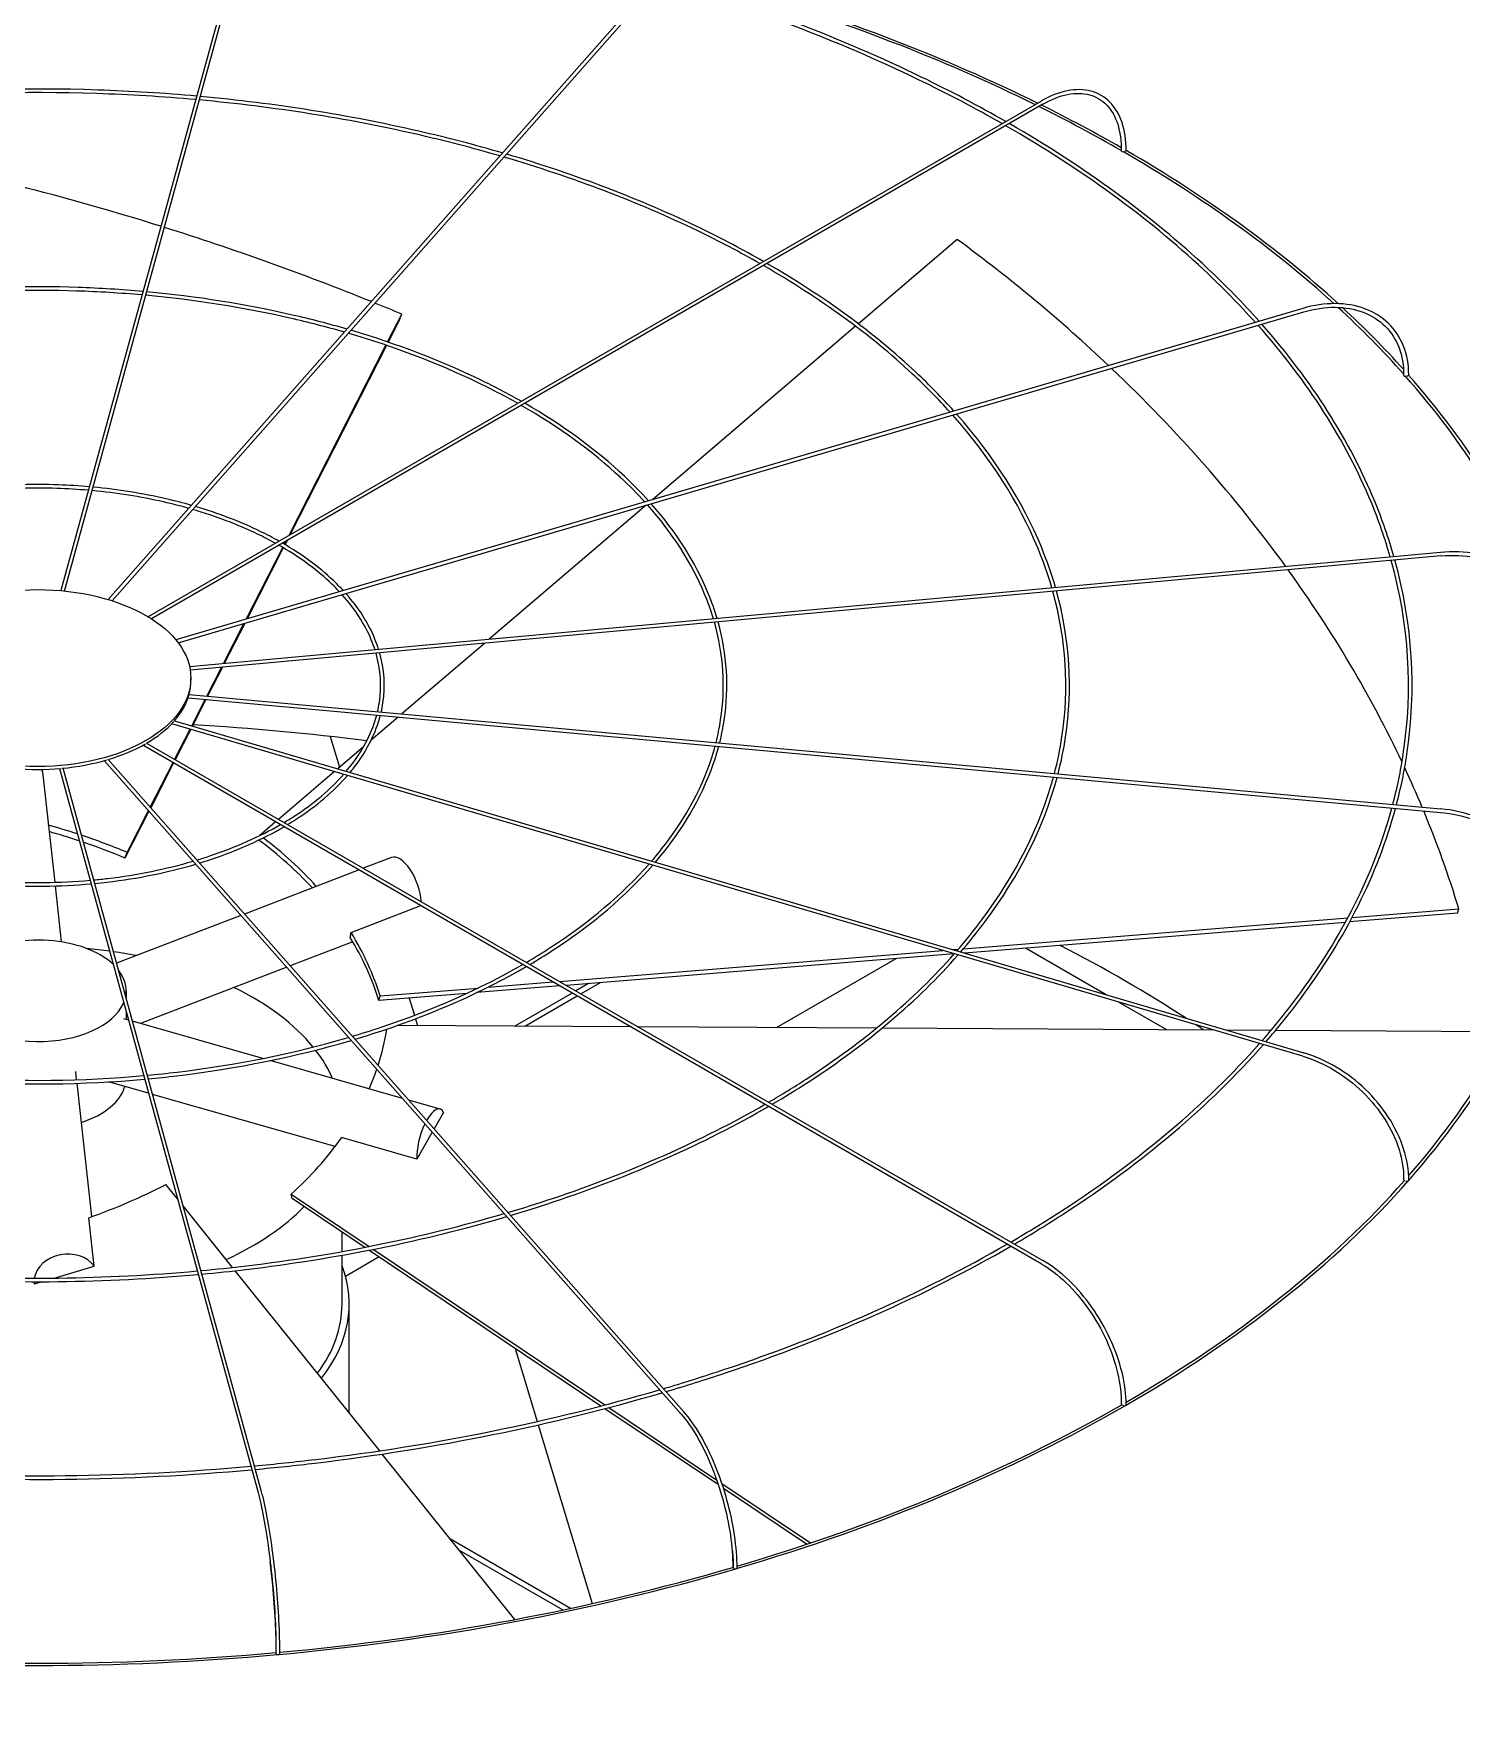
# Model space of a CAD drawing. Header units: millimetres. Extents: x -312439 to 477422, y -331570 to 212570.
# Drawn here: x 398133.3 to 398376.7, y 93598.6 to 93885.8 of the extents above; entities that cross this region are included whole.
import ezdxf

# ---------------------------------------------------------------- set-up
doc = ezdxf.new("R2010")
doc.units = ezdxf.units.MM

msp = doc.modelspace()

# ---------------------------------------------------------------- linework, layer by layer
at = {"color": 0, "linetype": 'Continuous', "lineweight": 0, "extrusion": (8.40036e-17, 0.816497, 0.57735)}
for p, q in [((398171.538, 93913.332), (398137.916, 93790.775)), ((398138.535, 93790.715), (398172.128, 93913.17)), ((398145.995, 93789.249), (398243.677, 93899.933)), ((398244.136, 93899.528), (398146.636, 93789.05)), ((398152.746, 93786.338), (398305.063, 93874.279)), ((398305.369, 93873.748), (398153.337, 93785.972)), ((398290.773, 93850.676), (398273.915, 93836.272)), ((398349.674, 93838.91), (398157.507, 93782.379)), ((398157.916, 93781.861), (398349.847, 93838.323)), ((398193.625, 93833.195), (398196.043, 93837.936)), ((398195.672, 93836.969), (398193.729, 93833.159)), ((398195.672, 93836.969), (398196.043, 93837.936)), ((398273.438, 93835.864), (398238.843, 93806.307)), ((398176.808, 93800.231), (398193.343, 93832.644)), ((398193.448, 93832.608), (398176.982, 93800.331)), ((398237.704, 93805.333), (398210.954, 93782.478)), ((398169.502, 93785.908), (398175.742, 93798.141)), ((398175.837, 93798.085), (398169.646, 93785.951)), ((398176.021, 93798.687), (398176.297, 93799.228)), ((398176.471, 93799.329), (398176.115, 93798.632)), ((398373.15, 93797.31), (398159.851, 93777.805)), ((398373.206, 93796.7), (398159.966, 93777.2)), ((398165.638, 93778.334), (398169.119, 93785.157)), ((398169.263, 93785.199), (398165.767, 93778.346)), ((398210.148, 93781.789), (398196.063, 93769.755)), ((398160.068, 93775.366), (398160.068, 93775.866)), ((398162.813, 93772.795), (398165.309, 93777.689)), ((398165.438, 93777.701), (398162.93, 93772.785)), ((398159.584, 93772.476), (398373.15, 93752.946)), ((398159.765, 93773.074), (398373.206, 93753.556)), ((398160.222, 93767.716), (398162.513, 93772.208)), ((398162.63, 93772.197), (398160.328, 93767.685)), ((398349.674, 93711.346), (398156.817, 93768.079)), ((398157.277, 93768.583), (398349.847, 93711.933)), ((398157.303, 93761.994), (398159.938, 93767.161)), ((398160.045, 93767.13), (398157.397, 93761.939)), ((398195.413, 93769.199), (398190.806, 93765.264)), ((398305.063, 93675.977), (398151.896, 93764.408)), ((398152.515, 93764.758), (398305.369, 93676.508)), ((398183.839, 93765.897), (398185.42, 93760.662)), ((398189.544, 93764.185), (398185.108, 93760.395)), ((398145.309, 93761.785), (398243.677, 93650.322)), ((398145.96, 93761.973), (398244.136, 93650.728)), ((398153.141, 93753.836), (398157.024, 93761.448)), ((398157.119, 93761.393), (398153.219, 93753.748)), ((398134.755, 93759.852), (398136.849, 93741.019)), ((398137.655, 93760.435), (398171.538, 93636.924)), ((398172.128, 93637.086), (398138.275, 93760.491)), ((398184.552, 93759.92), (398175.012, 93751.769)), ((398152.919, 93753.161), (398148.837, 93745.159)), ((398149.207, 93746.126), (398152.842, 93753.249)), ((398174.518, 93751.347), (398171.814, 93749.037)), ((398171.8, 93748.984), (398171.814, 93749.037)), ((398148.837, 93745.159), (398149.207, 93746.126)), ((398194.275, 93745.26), (398189.481, 93743.416)), ((398188.746, 93743.133), (398169.216, 93735.621)), ((398136.917, 93740.408), (398137.978, 93730.863)), ((398168.606, 93735.386), (398147.399, 93727.229)), ((398187.38, 93732.484), (398199.27, 93737.057)), ((398291.817, 93729.691), (398357.378, 93734.993)), ((398376.088, 93735.749), (398357.679, 93734.26)), ((398358.102, 93735.052), (398376.294, 93736.523)), ((398376.088, 93735.749), (398376.294, 93736.523)), ((398356.95, 93734.201), (398292.008, 93728.948)), ((398187.678, 93730.878), (398177.02, 93726.778)), ((398222.908, 93724.117), (398288.285, 93729.405)), ((398289.987, 93729.543), (398290.951, 93729.621)), ((398316.146, 93721.847), (398302.392, 93729.788)), ((398176.41, 93726.543), (398151.461, 93716.947)), ((398290.239, 93728.805), (398224.059, 93723.452)), ((398280.28, 93727.999), (398259.898, 93716.232)), ((398222.985, 93723.365), (398208.854, 93722.222)), ((398210.715, 93723.131), (398221.833, 93724.03)), ((398227.903, 93723.763), (398225.712, 93722.498)), ((398226.578, 93721.998), (398229.917, 93723.926)), ((398149.026, 93722.519), (398149.026, 93721.301)), ((398207.117, 93722.082), (398192.13, 93720.87)), ((398192.13, 93720.87), (398192.336, 93721.644)), ((398192.336, 93721.644), (398209.051, 93722.996)), ((398197.313, 93721.289), (398198.203, 93718.342)), ((398225.099, 93722.144), (398215.289, 93716.48)), ((398217.005, 93716.471), (398225.966, 93721.644)), ((398326.513, 93715.862), (398318.4, 93720.546)), ((398326.513, 93715.862), (398318.4, 93720.546)), ((398149.425, 93717.528), (398148.635, 93717.754)), ((398149.026, 93718.986), (398149.026, 93717.642)), ((398198.381, 93717.754), (398198.738, 93716.572)), ((398172.333, 93710.984), (398150.115, 93717.331)), ((398235.101, 93716.37), (398195.204, 93716.592)), ((398276.96, 93716.137), (398236.338, 93716.363)), ((398334.473, 93715.817), (398277.921, 93716.132)), ((398344.245, 93715.763), (398336.685, 93715.805)), ((398382.706, 93715.549), (398345.041, 93715.759)), ((398196.146, 93704.181), (398173.61, 93710.619)), ((398140.592, 93707.354), (398140.436, 93708.758)), ((398143.188, 93684.009), (398140.66, 93706.744)), ((398152.848, 93705.053), (398146.052, 93706.994)), ((398184.658, 93695.965), (398153.537, 93704.856)), ((398202.566, 93702.347), (398197.238, 93703.869)), ((398203.162, 93701.784), (398201.558, 93698.974)), ((398198.605, 93693.801), (398185.754, 93697.473)), ((398201.237, 93698.412), (398198.605, 93693.801)), ((398157.785, 93687.054), (398155.829, 93689.493)), ((398177.343, 93687.079), (398177.178, 93687.84)), ((398177.178, 93687.84), (398190.462, 93678.913)), ((398189.712, 93678.766), (398177.343, 93687.079)), ((398143.595, 93675.566), (398142.676, 93683.827)), ((398167.175, 93675.347), (398158.751, 93685.85)), ((398185.85, 93678.047), (398185.85, 93681.362)), ((398185.85, 93669.077), (398185.85, 93677.425)), ((398229.985, 93651.703), (398190.432, 93678.283)), ((398191.18, 93678.43), (398230.682, 93651.885)), ((398136.732, 93673.526), (398143.595, 93675.566)), ((398192.268, 93644.059), (398167.628, 93674.781)), ((398192.158, 93677.122), (398186.435, 93673.818)), ((398133.3, 93672.901), (398133.342, 93672.519)), ((398133.342, 93672.519), (398134.63, 93672.902)), ((398187.075, 93650.534), (398187.075, 93669.077)), ((398215.365, 93661.527), (398219.128, 93649.067)), ((398250.03, 93638.232), (398230.663, 93651.247)), ((398231.359, 93651.429), (398249.742, 93639.076)), ((398219.306, 93648.48), (398228.512, 93618.003)), ((398215.34, 93615.29), (398192.711, 93643.506)), ((398250.629, 93638.48), (398265.721, 93628.338)), ((398265.075, 93628.122), (398250.903, 93637.646)), ((398224.788, 93617.189), (398204.356, 93628.986)), ((398205.85, 93627.123), (398223.521, 93616.921))]:
    msp.add_line(p, q, dxfattribs=at)
at = {"color": 0, "linetype": 'Continuous', "lineweight": 0}
for centre, major_axis, ratio, start_param, end_param in [((398134.05, 93758.855), (-261.613, 0), 0.5773503, 4.0051997, 4.2408431), ((398134.05, 93758.855), (-262.225, 0), 0.5773503, 4.0050166, 4.2406095), ((398134.05, 93758.855), (-261.613, 0), 0.5773503, 3.9286416, 4.0018792), ((398134.05, 93758.855), (-262.225, 0), 0.5773503, 3.9309746, 4.001704), ((398134.42, 93717.139), (-236.033, 90.421), 0.5343599, 4.8289255, 5.0170065), ((398319.038, 93865.783), (0.306, -0.004), 0.5683066, 3.1415927, 3.9346429), ((398319.038, 93865.783), (0.306, -0.004), 0.5683066, 3.9346429, 5.5054392), ((398134.05, 93758.855), (-261.613, 0), 0.5773503, 3.7066773, 3.9265771), ((398319.255, 93865.908), (-0.306, 0), 0.5773503, 1.8326303, 3.1415927), ((398134.05, 93758.855), (-262.225, 0), 0.5773503, 3.705131, 3.9265633), ((398134.42, 93717.139), (-236.033, 90.421), 0.5343599, 4.6778989, 4.8264893), ((398134.256, 93716.947), (244.29, -64.884), 0.7560981, 0.9482496, 1.0897919), ((398134.42, 93717.139), (-236.033, 90.421), 0.5343599, 4.655659, 4.6753292), ((398134.05, 93758.855), (-261.613, 0), 0.5773503, 3.6151503, 3.7017035), ((398134.05, 93758.855), (-262.225, 0), 0.5773503, 3.6198551, 3.6998544), ((398134.256, 93716.947), (244.29, -64.884), 0.7560981, 0.7473423, 0.9452164), ((398367.177, 93827.53), (-0.306, 0.005), 0.5715189, 0, 0.4809344), ((398367.177, 93827.53), (-0.306, 0.005), 0.5715189, 0.4809344, 2.0517307), ((398134.05, 93758.855), (-261.613, 0), 0.5773503, 3.3623861, 3.6122993), ((398367.45, 93827.61), (-0.306, 0), 0.5773503, 1.5184711, 3.1415927), ((398134.05, 93758.855), (-262.225, 0), 0.5773503, 3.3525846, 3.6125039), ((398134.256, 93716.947), (244.29, -64.884), 0.7560981, 0.5676523, 0.7441319), ((398133.942, 93775.366), (-26.126, 0), 0.5773503, 2.9880814, 3.1415927), ((398133.942, 93775.366), (-26.126, 0), 0.5773503, 2.6739221, 2.9809447), ((398133.942, 93775.366), (-26.126, 0), 0.5773503, 2.3597628, 2.6667854), ((398134.05, 93617.615), (-261.613, 0), 0.5773503, 4.4965959, 4.611374), ((398133.942, 93775.366), (-26.126, 0), 0.5773503, 2.0456036, 2.3526262), ((398133.942, 93775.366), (-26.126, 0), 0.5773503, 1.7314443, 2.0384669), ((398133.942, 93775.366), (-26.126, 0), 0.5773503, 1.417285, 1.7243076), ((398129.261, 93759.241), (-5.494, -0.611), 0.8148193, 3.1415927, 3.239858), ((398134.256, 93716.947), (244.29, -64.884), 0.7560981, 0.5274276, 0.562586), ((398134.256, 93716.947), (244.29, -64.884), 0.7560981, 0.4379774, 0.5241031), ((398134.42, 93717.139), (56.639, -21.698), 0.5343599, 1.6636456, 1.7494756), ((398134.05, 93716.172), (-56.639, 21.698), 0.5343599, 4.7930664, 4.8825345), ((398134.42, 93717.139), (56.639, -21.698), 0.5343599, 1.5140664, 1.6514841), ((398134.05, 93716.172), (-56.639, 21.698), 0.5343599, 4.655659, 4.78086), ((398134.05, 93716.172), (58.621, -15.57), 0.7560981, 0.8715668, 1.0888975), ((398134.256, 93716.947), (58.621, -15.57), 0.7560981, 1.0889957, 1.0897919), ((398134.256, 93716.947), (58.621, -15.57), 0.7560981, 0.8588781, 1.0770864), ((398196.259, 93740.101), (-1.984, 5.159), 0.4527097, 4.0715694, 6.2831853), ((398134.05, 93758.855), (-261.613, 0), 0.5773503, 2.6753447, 2.9836943), ((398134.05, 93758.855), (-262.225, 0), 0.5773503, 2.6707914, 2.9843582), ((398134.256, 93716.947), (58.621, -15.57), 0.7560981, 0.4379774, 0.6748983), ((398134.05, 93722.519), (-14.976, 0), 0.5773503, 3.6916997, 5.4977871), ((398134.05, 93700.207), (-51.8, 0), 0.5773503, 4.4755897, 4.5522282), ((398134.05, 93700.207), (-51.8, 0), 0.5773503, 4.3841689, 4.46244), ((398134.05, 93716.172), (58.621, -15.57), 0.7560981, 0.4379774, 0.6726233), ((398134.05, 93617.615), (-261.613, 0), 0.5773503, 3.867145, 3.9833748), ((398134.05, 93722.519), (-14.976, 0), 0.5773503, 3.0357663, 3.5615783), ((398134.05, 93722.519), (-14.976, 0), 0.5773503, 0.1968015, 2.9056449), ((398134.05, 93700.207), (-51.8, 0), 0.5773503, 3.5810046, 4.0125195), ((398133.885, 93716.933), (59.282, 12.821), 0.7719474, 5.8595474, 5.99043), ((398134.05, 93617.615), (-261.613, 0), 0.5773503, 3.8494737, 3.8569689), ((398134.05, 93700.207), (-51.8, 0), 0.5773503, 3.3906549, 3.5616615), ((398133.885, 93716.933), (59.282, 12.821), 0.7719474, 5.7736505, 5.8452628), ((398134.05, 93707.612), (-14.976, 0), 0.5773503, 2.0838772, 2.9778132), ((398201.048, 93697.032), (1.518, 5.315), 0.3621096, 5.9116388, 7.2697762), ((398133.885, 93716.933), (59.282, 12.821), 0.7719474, 5.3512156, 5.5881365), ((398201.048, 93697.032), (1.518, 5.315), 0.3621096, 1.1204156, 2.3231422), ((398133.68, 93717.111), (-56.425, -22.248), 0.5660586, 1.5074553, 1.7443762), ((398134.05, 93758.855), (-262.225, 0), 0.5773503, 2.0421116, 2.6702774), ((398134.05, 93758.855), (-261.613, 0), 0.5773503, 2.358999, 2.669365), ((398367.177, 93690.306), (-0.306, 0.005), 0.5830421, 0, 1.1094484), ((398367.45, 93690.226), (-0.306, 0), 0.5773503, 0.5759933, 3.1415927), ((398134.05, 93700.207), (-51.8, 0), 0.5773503, 2.2375498, 2.6358707), ((398138.839, 93673.103), (5.494, 0.611), 0.8148193, 0.440938, 2.9148909), ((398134.05, 93669.077), (-53.025, 0), 0.5773503, 2.7158894, 3.3569527), ((398138.839, 93673.103), (5.494, 0.611), 0.8148193, 3.0505707, 3.1356266), ((398134.05, 93669.077), (51.8, 0), 0.5773503, 5.8780508, 6.2831853), ((398134.05, 93758.855), (-261.613, 0), 0.5773503, 2.0437737, 2.355024), ((398319.038, 93652.052), (-0.306, 0.004), 0.5862544, 0, 0.7932918), ((398319.255, 93651.927), (-0.306, 0), 0.5773503, 0.261834, 3.1415927), ((398134.05, 93758.855), (-262.225, 0), 0.5773503, 1.7280308, 2.0415976), ((398134.05, 93758.855), (-261.613, 0), 0.5773503, 1.7289191, 2.0406845), ((398252.781, 93624.259), (-0.306, 0.003), 0.5885883, 0, 0.4763277), ((398252.92, 93624.102), (-0.306, 0), 0.5773503, 0, 3.1415927), ((398134.05, 93618.115), (262.225, 0), 0.5773503, 3.1415927, 5.4977871), ((398134.05, 93618.115), (262.225, 0), 0.5773503, 5.4977871, 6.2831853), ((398134.05, 93758.855), (-262.225, 0), 0.5773503, 1.4139544, 1.727034), ((398134.05, 93758.855), (-261.613, 0), 0.5773503, 1.41439, 1.726367), ((398174.891, 93609.648), (-0.306, 0.001), 0.5898153, 0, 0.1588369), ((398174.939, 93609.473), (-0.306, 0), 0.5773503, 0, 3.1415927)]:
    msp.add_ellipse(centre, major_axis=major_axis, ratio=ratio, start_param=start_param, end_param=end_param, dxfattribs=at)
msp.add_ellipse((398133.942, 93775.866), major_axis=(26.126, 0), ratio=0.5773503, dxfattribs=at)
for points, knots in [([(398298.414, 93870.44), (398293.812, 93873.069), (398289.019, 93875.587), (398270.521, 93884.527), (398255.698, 93890.179), (398239.963, 93894.799)], [4.71777189, 4.71777189, 4.71777189, 4.71777189, 4.80086127, 4.80086127, 5.02732174, 5.02732174, 5.02732174, 5.02732174]), ([(398299.028, 93870.794), (398294.414, 93873.439), (398289.609, 93875.974), (398271.06, 93884.97), (398256.193, 93890.657), (398240.41, 93895.306)], [4.71590946, 4.71590946, 4.71590946, 4.71590946, 4.79913358, 4.79913358, 5.02600568, 5.02600568, 5.02600568, 5.02600568]), ([(398161.056, 93875.124), (398155.472, 93875.627), (398149.847, 93875.975), (398131.729, 93876.586), (398119.175, 93876.237), (398106.827, 93875.124)], [5.34296141, 5.34296141, 5.34296141, 5.34296141, 5.43938168, 5.43938168, 5.65261288, 5.65261288, 5.65261288, 5.65261288]), ([(398160.891, 93874.524), (398155.284, 93875.027), (398149.635, 93875.373), (398131.626, 93875.968), (398119.208, 93875.62), (398106.992, 93874.524)], [5.34359392, 5.34359392, 5.34359392, 5.34359392, 5.44060854, 5.44060854, 5.65198037, 5.65198037, 5.65198037, 5.65198037]), ([(398319.561, 93865.908), (398319.561, 93867.634), (398319.325, 93869.229), (398318.391, 93872.008), (398317.693, 93873.192), (398315.894, 93875.012), (398314.796, 93875.648), (398312.328, 93876.299), (398310.961, 93876.316), (398308.096, 93875.747), (398306.597, 93875.159), (398305.09, 93874.294), (398305.076, 93874.286), (398305.063, 93874.279)], [3.1415927, 3.1415927, 3.1415927, 3.1415927, 3.4557519, 3.4557519, 3.7699112, 3.7699112, 4.0826965, 4.0826965, 4.3954482, 4.3954482, 4.7096075, 4.7096075, 4.712389, 4.712389, 4.712389, 4.712389]), ([(398305.369, 93873.748), (398306.807, 93874.578), (398308.238, 93875.139), (398310.938, 93875.674), (398312.205, 93875.649), (398314.456, 93875.035), (398315.442, 93874.448), (398317.065, 93872.754), (398317.701, 93871.646), (398318.546, 93868.998), (398318.754, 93867.461), (398318.732, 93865.787)], [1.5707963, 1.5707963, 1.5707963, 1.5707963, 1.8880644, 1.8880644, 2.2053324, 2.2053324, 2.5226004, 2.5226004, 2.8398685, 2.8398685, 3.1571365, 3.1571365, 3.1571365, 3.1571365]), ([(398212.781, 93864.924), (398208.127, 93866.276), (398203.369, 93867.507), (398186.608, 93871.338), (398174.171, 93873.305), (398161.511, 93874.468)], [5.03177949, 5.03177949, 5.03177949, 5.03177949, 5.12085286, 5.12085286, 5.34001919, 5.34001919, 5.34001919, 5.34001919]), ([(398213.229, 93865.432), (398208.565, 93866.792), (398203.797, 93868.032), (398186.946, 93871.903), (398174.423, 93873.892), (398161.676, 93875.068)], [5.03001504, 5.03001504, 5.03001504, 5.03001504, 5.11913743, 5.11913743, 5.33939405, 5.33939405, 5.33939405, 5.33939405]), ([(398341.606, 93836.537), (398338.87, 93839.59), (398335.93, 93842.583), (398323.249, 93854.418), (398311.891, 93862.686), (398299.029, 93870.087)], [4.40451603, 4.40451603, 4.40451603, 4.40451603, 4.48100319, 4.48100319, 4.71406654, 4.71406654, 4.71406654, 4.71406654]), ([(398342.256, 93836.728), (398339.524, 93839.79), (398336.59, 93842.791), (398323.9, 93854.687), (398312.524, 93863.001), (398299.641, 93870.441)], [4.40270972, 4.40270972, 4.40270972, 4.40270972, 4.47899466, 4.47899466, 4.71221436, 4.71221436, 4.71221436, 4.71221436]), ([(398257.09, 93846.581), (398253.698, 93848.512), (398250.169, 93850.363), (398236.36, 93857.032), (398225.237, 93861.271), (398213.43, 93864.735)], [4.7196458, 4.7196458, 4.7196458, 4.7196458, 4.80114658, 4.80114658, 5.02763075, 5.02763075, 5.02763075, 5.02763075]), ([(398257.704, 93846.936), (398254.3, 93848.883), (398250.758, 93850.749), (398236.899, 93857.475), (398225.732, 93861.748), (398213.877, 93865.242)], [4.71715813, 4.71715813, 4.71715813, 4.71715813, 4.79884427, 4.79884427, 5.02587671, 5.02587671, 5.02587671, 5.02587671]), ([(398289.539, 93821.22), (398287.528, 93823.451), (398285.373, 93825.639), (398275.907, 93834.467), (398267.372, 93840.674), (398257.706, 93846.229)], [4.40671458, 4.40671458, 4.40671458, 4.40671458, 4.48133637, 4.48133637, 4.71470569, 4.71470569, 4.71470569, 4.71470569]), ([(398290.19, 93821.411), (398288.184, 93823.651), (398286.033, 93825.847), (398276.558, 93834.737), (398268.005, 93840.989), (398258.318, 93846.583)], [4.40429576, 4.40429576, 4.40429576, 4.40429576, 4.47865981, 4.47865981, 4.7122362, 4.7122362, 4.7122362, 4.7122362]), ([(398151.916, 93841.807), (398148.243, 93842.136), (398144.542, 93842.363), (398132.533, 93842.771), (398124.182, 93842.542), (398115.967, 93841.807)], [5.34408303, 5.34408303, 5.34408303, 5.34408303, 5.43906993, 5.43906993, 5.65149126, 5.65149126, 5.65149126, 5.65149126]), ([(398151.752, 93841.207), (398148.055, 93841.536), (398144.33, 93841.762), (398132.43, 93842.153), (398124.215, 93841.925), (398116.132, 93841.207)], [5.34503474, 5.34503474, 5.34503474, 5.34503474, 5.44090812, 5.44090812, 5.65053954, 5.65053954, 5.65053954, 5.65053954]), ([(398186.255, 93834.868), (398183.224, 93835.743), (398180.127, 93836.541), (398169.053, 93839.069), (398160.786, 93840.376), (398152.371, 93841.151)], [5.03439168, 5.03439168, 5.03439168, 5.03439168, 5.12127422, 5.12127422, 5.3396756, 5.3396756, 5.3396756, 5.3396756]), ([(398186.704, 93835.376), (398183.662, 93836.259), (398180.554, 93837.066), (398169.391, 93839.634), (398161.038, 93840.963), (398152.536, 93841.751)], [5.03173968, 5.03173968, 5.03173968, 5.03173968, 5.11870396, 5.11870396, 5.33874043, 5.33874043, 5.33874043, 5.33874043]), ([(398367.756, 93827.61), (398367.756, 93829.342), (398367.456, 93830.992), (398366.281, 93833.962), (398365.405, 93835.281), (398363.164, 93837.448), (398361.8, 93838.296), (398358.729, 93839.437), (398357.022, 93839.731), (398353.433, 93839.744), (398351.552, 93839.463), (398349.674, 93838.91)], [4.712389, 4.712389, 4.712389, 4.712389, 5.0265482, 5.0265482, 5.3407075, 5.3407075, 5.6548668, 5.6548668, 5.969026, 5.969026, 6.2831853, 6.2831853, 6.2831853, 6.2831853]), ([(398349.847, 93838.323), (398351.662, 93838.857), (398353.475, 93839.124), (398356.91, 93839.1), (398358.531, 93838.811), (398361.423, 93837.711), (398362.694, 93836.901), (398364.769, 93834.843), (398365.573, 93833.594), (398366.638, 93830.771), (398366.899, 93829.196), (398366.871, 93827.535)], [0, 0, 0, 0, 0.317268, 0.317268, 0.6345361, 0.6345361, 0.9518041, 0.9518041, 1.2690722, 1.2690722, 1.5863402, 1.5863402, 1.5863402, 1.5863402]), ([(398364.608, 93796.528), (398363.72, 93799.637), (398362.643, 93802.728), (398357.065, 93816.265), (398350.564, 93826.441), (398342.057, 93836.031)], [4.09036759, 4.09036759, 4.09036759, 4.09036759, 4.16055829, 4.16055829, 4.40029723, 4.40029723, 4.40029723, 4.40029723]), ([(398365.228, 93796.585), (398364.342, 93799.704), (398363.268, 93802.805), (398357.695, 93816.395), (398351.199, 93826.605), (398342.706, 93836.222)], [4.08953528, 4.08953528, 4.08953528, 4.08953528, 4.15944113, 4.15944113, 4.39851052, 4.39851052, 4.39851052, 4.39851052]), ([(398215.775, 93822.728), (398213.59, 93823.963), (398211.321, 93825.147), (398202.201, 93829.547), (398194.782, 93832.372), (398186.905, 93834.679)], [4.72327264, 4.72327264, 4.72327264, 4.72327264, 4.80171455, 4.80171455, 5.02817129, 5.02817129, 5.02817129, 5.02817129]), ([(398216.391, 93823.083), (398214.194, 93824.334), (398211.912, 93825.534), (398202.74, 93829.99), (398195.277, 93832.849), (398187.353, 93835.186)], [4.71952861, 4.71952861, 4.71952861, 4.71952861, 4.7982649, 4.7982649, 5.02554265, 5.02554265, 5.02554265, 5.02554265]), ([(398237.478, 93805.905), (398236.193, 93807.317), (398234.82, 93808.703), (398228.567, 93814.526), (398222.858, 93818.67), (398216.392, 93822.377)], [4.41096312, 4.41096312, 4.41096312, 4.41096312, 4.4820009, 4.4820009, 4.71586354, 4.71586354, 4.71586354, 4.71586354]), ([(398238.131, 93806.097), (398236.849, 93807.518), (398235.48, 93808.912), (398229.218, 93814.795), (398223.492, 93818.984), (398217.005, 93822.731)], [4.40730528, 4.40730528, 4.40730528, 4.40730528, 4.47799052, 4.47799052, 4.71216027, 4.71216027, 4.71216027, 4.71216027]), ([(398306.896, 93791.251), (398306.242, 93793.513), (398305.453, 93795.762), (398301.288, 93805.861), (398296.396, 93813.508), (398289.991, 93820.715)], [4.09258463, 4.09258463, 4.09258463, 4.09258463, 4.16074385, 4.16074385, 4.40108815, 4.40108815, 4.40108815, 4.40108815]), ([(398307.517, 93791.308), (398306.864, 93793.58), (398306.078, 93795.839), (398301.918, 93805.991), (398297.031, 93813.673), (398290.64, 93820.905)], [4.09145544, 4.09145544, 4.09145544, 4.09145544, 4.15925512, 4.15925512, 4.39870409, 4.39870409, 4.39870409, 4.39870409]), ([(398142.776, 93808.49), (398141.013, 93808.644), (398139.238, 93808.752), (398133.337, 93808.956), (398129.19, 93808.847), (398125.107, 93808.49)], [5.34742678, 5.34742678, 5.34742678, 5.34742678, 5.43812478, 5.43812478, 5.64814751, 5.64814751, 5.64814751, 5.64814751]), ([(398142.612, 93807.89), (398140.825, 93808.044), (398139.026, 93808.15), (398133.234, 93808.338), (398129.222, 93808.231), (398125.272, 93807.89)], [5.34934775, 5.34934775, 5.34934775, 5.34934775, 5.44178794, 5.44178794, 5.64622654, 5.64622654, 5.64622654, 5.64622654]), ([(398159.729, 93804.811), (398158.321, 93805.209), (398156.885, 93805.575), (398151.498, 93806.8), (398147.401, 93807.448), (398143.231, 93807.834)], [5.04221465, 5.04221465, 5.04221465, 5.04221465, 5.12251796, 5.12251796, 5.33864709, 5.33864709, 5.33864709, 5.33864709]), ([(398160.178, 93805.32), (398158.759, 93805.726), (398157.313, 93806.1), (398151.835, 93807.365), (398147.654, 93808.035), (398143.396, 93808.434)], [5.03687901, 5.03687901, 5.03687901, 5.03687901, 5.11739529, 5.11739529, 5.33679188, 5.33679188, 5.33679188, 5.33679188]), ([(398174.457, 93798.873), (398173.482, 93799.412), (398172.474, 93799.932), (398168.043, 93802.062), (398164.326, 93803.472), (398160.381, 93804.624)], [4.73414686, 4.73414686, 4.73414686, 4.73414686, 4.80339703, 4.80339703, 5.02979007, 5.02979007, 5.02979007, 5.02979007]), ([(398175.075, 93799.23), (398174.087, 93799.785), (398173.065, 93800.319), (398168.582, 93802.505), (398164.821, 93803.95), (398160.828, 93805.131)], [4.72658474, 4.72658474, 4.72658474, 4.72658474, 4.79652126, 4.79652126, 5.0245472, 5.0245472, 5.0245472, 5.0245472]), ([(398249.187, 93785.974), (398248.766, 93787.392), (398248.265, 93788.803), (398245.513, 93795.466), (398242.232, 93800.581), (398237.933, 93805.4)], [4.09685918, 4.09685918, 4.09685918, 4.09685918, 4.16111414, 4.16111414, 4.40251946, 4.40251946, 4.40251946, 4.40251946]), ([(398249.809, 93786.031), (398249.389, 93787.459), (398248.89, 93788.88), (398246.143, 93795.596), (398242.867, 93800.745), (398238.582, 93805.591)], [4.09510983, 4.09510983, 4.09510983, 4.09510983, 4.15888353, 4.15888353, 4.39893942, 4.39893942, 4.39893942, 4.39893942]), ([(398185.412, 93790.588), (398184.854, 93791.183), (398184.265, 93791.767), (398181.227, 93794.584), (398178.345, 93796.665), (398175.078, 93798.525)], [4.42373247, 4.42373247, 4.42373247, 4.42373247, 4.48397953, 4.48397953, 4.71933502, 4.71933502, 4.71933502, 4.71933502]), ([(398186.069, 93790.782), (398185.514, 93791.384), (398184.927, 93791.976), (398181.879, 93794.854), (398178.979, 93796.98), (398175.692, 93798.879)], [4.41624247, 4.41624247, 4.41624247, 4.41624247, 4.47598634, 4.47598634, 4.71193426, 4.71193426, 4.71193426, 4.71193426]), ([(398365.039, 93754.303), (398365.795, 93757.159), (398366.391, 93760.029), (398368.493, 93773.907), (398367.803, 93785.023), (398364.776, 93795.929)], [3.77541609, 3.77541609, 3.77541609, 3.77541609, 3.83978539, 3.83978539, 4.08585643, 4.08585643, 4.08585643, 4.08585643]), ([(398365.658, 93754.247), (398366.411, 93757.109), (398367.006, 93759.987), (398369.103, 93773.903), (398368.414, 93785.053), (398365.396, 93795.985)], [3.77616248, 3.77616248, 3.77616248, 3.77616248, 3.84020832, 3.84020832, 4.08505688, 4.08505688, 4.08505688, 4.08505688]), ([(398393.093, 93782.587), (398393.093, 93784.324), (398392.761, 93786.031), (398391.462, 93789.218), (398390.496, 93790.695), (398388.031, 93793.274), (398386.533, 93794.375), (398383.153, 93796.096), (398381.272, 93796.716), (398377.31, 93797.418), (398375.23, 93797.5), (398373.15, 93797.31)], [4.712389, 4.712389, 4.712389, 4.712389, 5.0265482, 5.0265482, 5.3407075, 5.3407075, 5.6548668, 5.6548668, 5.969026, 5.969026, 6.2831853, 6.2831853, 6.2831853, 6.2831853]), ([(398373.206, 93796.7), (398375.222, 93796.884), (398377.236, 93796.802), (398381.06, 93796.113), (398382.868, 93795.508), (398386.1, 93793.837), (398387.522, 93792.772), (398389.84, 93790.293), (398390.737, 93788.88), (398391.922, 93785.841), (398392.21, 93784.217), (398392.179, 93782.566)], [6.2831853, 6.2831853, 6.2831853, 6.2831853, 6.6004533, 6.6004533, 6.9177214, 6.9177214, 7.2349894, 7.2349894, 7.5522575, 7.5522575, 7.8695255, 7.8695255, 7.8695255, 7.8695255]), ([(398191.471, 93780.696), (398191.287, 93781.272), (398191.076, 93781.845), (398189.737, 93785.07), (398188.067, 93787.653), (398185.874, 93790.086)], [4.10975269, 4.10975269, 4.10975269, 4.10975269, 4.16221832, 4.16221832, 4.40682155, 4.40682155, 4.40682155, 4.40682155]), ([(398192.095, 93780.753), (398191.912, 93781.339), (398191.702, 93781.921), (398190.368, 93785.201), (398188.703, 93787.818), (398186.525, 93790.277)], [4.10592526, 4.10592526, 4.10592526, 4.10592526, 4.15777238, 4.15777238, 4.39963811, 4.39963811, 4.39963811, 4.39963811]), ([(398307.335, 93759.58), (398307.876, 93761.654), (398308.305, 93763.737), (398309.875, 93774.096), (398309.352, 93782.453), (398307.067, 93790.652)], [3.77736844, 3.77736844, 3.77736844, 3.77736844, 3.83971259, 3.83971259, 4.08656564, 4.08656564, 4.08656564, 4.08656564]), ([(398307.953, 93759.523), (398308.492, 93761.604), (398308.921, 93763.695), (398310.486, 93774.091), (398309.964, 93782.483), (398307.687, 93790.708)], [3.77834287, 3.77834287, 3.77834287, 3.77834287, 3.84027623, 3.84027623, 4.08549455, 4.08549455, 4.08549455, 4.08549455]), ([(398249.626, 93764.857), (398249.955, 93766.152), (398250.219, 93767.452), (398251.258, 93774.293), (398250.902, 93779.887), (398249.36, 93785.375)], [3.78111281, 3.78111281, 3.78111281, 3.78111281, 3.83956511, 3.83956511, 4.08781837, 4.08781837, 4.08781837, 4.08781837]), ([(398250.243, 93764.8), (398250.571, 93766.103), (398250.834, 93767.41), (398251.868, 93774.288), (398251.514, 93779.917), (398249.98, 93785.431)], [3.78251471, 3.78251471, 3.78251471, 3.78251471, 3.8404098, 3.8404098, 4.0861992, 4.0861992, 4.0861992, 4.0861992]), ([(398191.912, 93770.134), (398192.033, 93770.65), (398192.133, 93771.168), (398192.64, 93774.489), (398192.452, 93777.32), (398191.653, 93780.098)], [3.79241111, 3.79241111, 3.79241111, 3.79241111, 3.83910744, 3.83910744, 4.09159713, 4.09159713, 4.09159713, 4.09159713]), ([(398192.528, 93770.078), (398192.648, 93770.601), (398192.748, 93771.126), (398193.251, 93774.484), (398193.064, 93777.35), (398192.274, 93780.155)], [3.79485754, 3.79485754, 3.79485754, 3.79485754, 3.8407928, 3.8407928, 4.08828416, 4.08828416, 4.08828416, 4.08828416]), ([(398186.58, 93759.962), (398186.961, 93760.414), (398187.324, 93760.871), (398189.634, 93763.956), (398191.011, 93766.719), (398191.762, 93769.533)], [3.47410339, 3.47410339, 3.47410339, 3.47410339, 3.51894345, 3.51894345, 3.77424927, 3.77424927, 3.77424927, 3.77424927]), ([(398187.221, 93759.774), (398187.564, 93760.188), (398187.893, 93760.607), (398190.212, 93763.721), (398191.62, 93766.568), (398192.38, 93769.477)], [3.48078418, 3.48078418, 3.48078418, 3.48078418, 3.52099532, 3.52099532, 3.77722211, 3.77722211, 3.77722211, 3.77722211]), ([(398238.642, 93744.647), (398239.588, 93745.744), (398240.482, 93746.855), (398245.214, 93753.184), (398247.956, 93758.667), (398249.468, 93764.256)], [3.46491265, 3.46491265, 3.46491265, 3.46491265, 3.51947788, 3.51947788, 3.77207122, 3.77207122, 3.77207122, 3.77207122]), ([(398239.287, 93744.457), (398240.193, 93745.517), (398241.051, 93746.591), (398245.792, 93752.949), (398248.565, 93758.516), (398250.087, 93764.2)], [3.46836695, 3.46836695, 3.46836695, 3.46836695, 3.52050672, 3.52050672, 3.77360482, 3.77360482, 3.77360482, 3.77360482]), ([(398175.956, 93751.225), (398176.552, 93751.579), (398177.134, 93751.94), (398181.035, 93754.471), (398183.879, 93756.88), (398186.141, 93759.453)], [3.15594616, 3.15594616, 3.15594616, 3.15594616, 3.1998122, 3.1998122, 3.45718678, 3.45718678, 3.45718678, 3.45718678]), ([(398176.563, 93750.874), (398177.068, 93751.179), (398177.563, 93751.488), (398181.508, 93754.05), (398184.456, 93756.564), (398186.788, 93759.263)], [3.16311142, 3.16311142, 3.16311142, 3.16311142, 3.20013863, 3.20013863, 3.46418527, 3.46418527, 3.46418527, 3.46418527]), ([(398290.701, 93729.332), (398292.214, 93731.073), (398293.64, 93732.839), (398300.794, 93742.412), (398304.901, 93750.615), (398307.175, 93758.979)], [3.46185589, 3.46185589, 3.46185589, 3.46185589, 3.51965328, 3.51965328, 3.77134922, 3.77134922, 3.77134922, 3.77134922]), ([(398291.347, 93729.143), (398292.82, 93730.846), (398294.21, 93732.575), (398301.372, 93742.177), (398305.51, 93750.463), (398307.794, 93758.923)], [3.46418406, 3.46418406, 3.46418406, 3.46418406, 3.52033986, 3.52033986, 3.7723822, 3.7723822, 3.7723822, 3.7723822]), ([(398342.752, 93714.021), (398344.835, 93716.408), (398346.796, 93718.831), (398356.371, 93731.647), (398361.843, 93742.567), (398364.878, 93753.703)], [3.46025293, 3.46025293, 3.46025293, 3.46025293, 3.51974047, 3.51974047, 3.77090484, 3.77090484, 3.77090484, 3.77090484]), ([(398343.398, 93713.83), (398345.441, 93716.181), (398347.365, 93718.567), (398356.949, 93731.412), (398362.452, 93742.415), (398365.497, 93753.646)], [3.4620089, 3.4620089, 3.4620089, 3.4620089, 3.52025567, 3.52025567, 3.77168417, 3.77168417, 3.77168417, 3.77168417]), ([(398373.15, 93752.946), (398375.166, 93752.762), (398377.182, 93752.311), (398381.013, 93750.921), (398382.827, 93749.982), (398386.071, 93747.712), (398387.5, 93746.381), (398389.831, 93743.462), (398390.732, 93741.876), (398391.922, 93738.608), (398392.21, 93736.927), (398392.179, 93735.281)], [6.2831853, 6.2831853, 6.2831853, 6.2831853, 6.6004533, 6.6004533, 6.9177214, 6.9177214, 7.2349894, 7.2349894, 7.5522575, 7.5522575, 7.8695255, 7.8695255, 7.8695255, 7.8695255]), ([(398393.093, 93735.248), (398393.093, 93736.984), (398392.761, 93738.749), (398391.467, 93742.159), (398390.506, 93743.804), (398388.054, 93746.819), (398386.562, 93748.188), (398383.195, 93750.519), (398381.319, 93751.48), (398377.364, 93752.904), (398375.286, 93753.366), (398373.206, 93753.556)], [4.712389, 4.712389, 4.712389, 4.712389, 5.0265482, 5.0265482, 5.3407075, 5.3407075, 5.6548668, 5.6548668, 5.969026, 5.969026, 6.2831853, 6.2831853, 6.2831853, 6.2831853]), ([(398161.092, 93744.826), (398161.832, 93745.05), (398162.564, 93745.282), (398167.689, 93746.994), (398171.755, 93748.796), (398175.348, 93750.869)], [2.837842, 2.837842, 2.837842, 2.837842, 2.88061564, 2.88061564, 3.14113288, 3.14113288, 3.14113288, 3.14113288]), ([(398161.537, 93744.322), (398162.17, 93744.515), (398162.796, 93744.715), (398168.003, 93746.449), (398172.234, 93748.335), (398175.959, 93750.516)], [2.84298262, 2.84298262, 2.84298262, 2.84298262, 2.8793398, 2.8793398, 3.14846238, 3.14846238, 3.14846238, 3.14846238]), ([(398143.503, 93741.431), (398144.299, 93741.506), (398145.091, 93741.592), (398150.933, 93742.293), (398155.845, 93743.288), (398160.445, 93744.634)], [2.52003494, 2.52003494, 2.52003494, 2.52003494, 2.56128493, 2.56128493, 2.82541727, 2.82541727, 2.82541727, 2.82541727]), ([(398143.668, 93740.831), (398144.382, 93740.9), (398145.093, 93740.977), (398151.041, 93741.681), (398156.132, 93742.716), (398160.892, 93744.127)], [2.52186126, 2.52186126, 2.52186126, 2.52186126, 2.55867334, 2.55867334, 2.83065097, 2.83065097, 2.83065097, 2.83065097]), ([(398217.271, 93727.371), (398218.67, 93728.191), (398220.033, 93729.031), (398228, 93734.201), (398233.676, 93739.004), (398238.199, 93744.139)], [3.14877196, 3.14877196, 3.14877196, 3.14877196, 3.19991213, 3.19991213, 3.45646828, 3.45646828, 3.45646828, 3.45646828]), ([(398217.881, 93727.019), (398219.187, 93727.79), (398220.462, 93728.579), (398228.473, 93733.779), (398234.253, 93738.688), (398238.847, 93743.948)], [3.15241617, 3.15241617, 3.15241617, 3.15241617, 3.2000755, 3.2000755, 3.46000178, 3.46000178, 3.46000178, 3.46000178]), ([(398124.835, 93740.773), (398125.551, 93740.709), (398126.269, 93740.652), (398132.322, 93740.237), (398137.742, 93740.294), (398143.049, 93740.773)], [2.20116261, 2.20116261, 2.20116261, 2.20116261, 2.23802396, 2.23802396, 2.51122637, 2.51122637, 2.51122637, 2.51122637]), ([(398124.999, 93741.373), (398125.75, 93741.307), (398126.503, 93741.248), (398132.449, 93740.854), (398137.72, 93740.913), (398142.884, 93741.373)], [2.2030547, 2.2030547, 2.2030547, 2.2030547, 2.24193573, 2.24193573, 2.50933428, 2.50933428, 2.50933428, 2.50933428]), ([(398187.237, 93731.608), (398187.295, 93731.828), (398187.341, 93732.08), (398187.373, 93732.399), (398187.377, 93732.441), (398187.38, 93732.484)], [27.2141577, 27.2141577, 27.2141577, 27.2141577, 28.9150445, 28.9150445, 29.1719106, 29.1719106, 29.1719106, 29.1719106]), ([(398187.617, 93714.77), (398189.269, 93715.262), (398190.901, 93715.777), (398201.324, 93719.256), (398209.466, 93722.865), (398216.661, 93727.016)], [2.8326444, 2.8326444, 2.8326444, 2.8326444, 2.88031456, 2.88031456, 3.14136267, 3.14136267, 3.14136267, 3.14136267]), ([(398188.064, 93714.264), (398189.607, 93714.727), (398191.133, 93715.21), (398201.638, 93718.711), (398209.945, 93722.403), (398217.273, 93726.663)], [2.83524734, 2.83524734, 2.83524734, 2.83524734, 2.87967423, 2.87967423, 3.14504801, 3.14504801, 3.14504801, 3.14504801]), ([(398258.585, 93703.519), (398260.788, 93704.803), (398262.931, 93706.121), (398274.965, 93713.931), (398283.472, 93721.128), (398290.257, 93728.825)], [3.14637947, 3.14637947, 3.14637947, 3.14637947, 3.19994276, 3.19994276, 3.45622926, 3.45622926, 3.45622926, 3.45622926]), ([(398259.196, 93703.166), (398261.305, 93704.402), (398263.36, 93705.669), (398275.438, 93713.509), (398284.049, 93720.811), (398290.905, 93728.634)], [3.14882268, 3.14882268, 3.14882268, 3.14882268, 3.20005174, 3.20005174, 3.4585926, 3.4585926, 3.4585926, 3.4585926]), ([(398152.643, 93708.113), (398154.337, 93708.272), (398156.026, 93708.452), (398167.859, 93709.868), (398177.729, 93711.867), (398186.969, 93714.579)], [2.51666009, 2.51666009, 2.51666009, 2.51666009, 2.56064993, 2.56064993, 2.826424, 2.826424, 2.826424, 2.826424]), ([(398152.808, 93707.514), (398154.421, 93707.665), (398156.028, 93707.836), (398167.967, 93709.256), (398178.016, 93711.295), (398187.417, 93714.072)], [2.517588, 2.517588, 2.517588, 2.517588, 2.55933958, 2.55933958, 2.82905034, 2.82905034, 2.82905034, 2.82905034]), ([(398299.889, 93679.672), (398302.899, 93681.422), (398305.826, 93683.22), (398321.926, 93693.669), (398333.262, 93703.257), (398342.306, 93713.513)], [3.14512292, 3.14512292, 3.14512292, 3.14512292, 3.19995757, 3.19995757, 3.45603404, 3.45603404, 3.45603404, 3.45603404]), ([(398300.5, 93679.319), (398303.417, 93681.021), (398306.255, 93682.768), (398322.399, 93693.247), (398333.839, 93702.941), (398342.954, 93713.322)], [3.14696065, 3.14696065, 3.14696065, 3.14696065, 3.20003933, 3.20003933, 3.45780979, 3.45780979, 3.45780979, 3.45780979]), ([(398367.756, 93690.226), (398367.756, 93691.958), (398367.457, 93693.773), (398366.294, 93697.393), (398365.431, 93699.199), (398363.227, 93702.628), (398361.885, 93704.251), (398358.854, 93707.161), (398357.165, 93708.447), (398353.6, 93710.557), (398351.725, 93711.381), (398349.847, 93711.933)], [4.712389, 4.712389, 4.712389, 4.712389, 5.0265482, 5.0265482, 5.3407075, 5.3407075, 5.6548668, 5.6548668, 5.969026, 5.969026, 6.2831853, 6.2831853, 6.2831853, 6.2831853]), ([(398349.674, 93711.346), (398351.49, 93710.812), (398353.308, 93710.01), (398356.767, 93707.952), (398358.406, 93706.696), (398361.34, 93703.854), (398362.633, 93702.27), (398364.744, 93698.934), (398365.561, 93697.183), (398366.638, 93693.693), (398366.899, 93691.955), (398366.871, 93690.311)], [6.2831853, 6.2831853, 6.2831853, 6.2831853, 6.6004533, 6.6004533, 6.9177214, 6.9177214, 7.2349894, 7.2349894, 7.5522575, 7.5522575, 7.8695255, 7.8695255, 7.8695255, 7.8695255]), ([(398115.695, 93707.456), (398117.198, 93707.32), (398118.705, 93707.2), (398130.835, 93706.376), (398141.625, 93706.497), (398152.188, 93707.456)], [2.20014358, 2.20014358, 2.20014358, 2.20014358, 2.23901367, 2.23901367, 2.5122454, 2.5122454, 2.5122454, 2.5122454]), ([(398115.859, 93708.057), (398117.397, 93707.918), (398118.939, 93707.797), (398130.962, 93706.993), (398141.604, 93707.116), (398152.024, 93708.057)], [2.20108803, 2.20108803, 2.20108803, 2.20108803, 2.24097619, 2.24097619, 2.51130095, 2.51130095, 2.51130095, 2.51130095]), ([(398214.142, 93684.714), (398216.706, 93685.475), (398219.238, 93686.273), (398234.959, 93691.518), (398247.177, 93696.933), (398257.974, 93703.164)], [2.8309089, 2.8309089, 2.8309089, 2.8309089, 2.8802112, 2.8802112, 3.14143931, 3.14143931, 3.14143931, 3.14143931]), ([(398214.589, 93684.208), (398217.044, 93684.94), (398219.47, 93685.705), (398235.273, 93690.973), (398247.656, 93696.471), (398258.586, 93702.811)], [2.8326515, 2.8326515, 2.8326515, 2.8326515, 2.87978381, 2.87978381, 3.14390081, 3.14390081, 3.14390081, 3.14390081]), ([(398161.783, 93674.797), (398164.376, 93675.037), (398166.96, 93675.311), (398184.785, 93677.443), (398199.613, 93680.446), (398213.494, 93684.523)], [2.51553267, 2.51553267, 2.51553267, 2.51553267, 2.56043494, 2.56043494, 2.82676017, 2.82676017, 2.82676017, 2.82676017]), ([(398161.948, 93674.197), (398164.459, 93674.431), (398166.962, 93674.696), (398184.893, 93676.831), (398199.901, 93679.875), (398213.941, 93684.016)], [2.51615458, 2.51615458, 2.51615458, 2.51615458, 2.55956039, 2.55956039, 2.82851318, 2.82851318, 2.82851318, 2.82851318]), ([(398240.659, 93654.668), (398244.138, 93655.698), (398247.572, 93656.778), (398268.59, 93663.79), (398284.88, 93671.009), (398299.277, 93679.318)], [2.83000203, 2.83000203, 2.83000203, 2.83000203, 2.88015896, 2.88015896, 3.14141755, 3.14141755, 3.14141755, 3.14141755]), ([(398241.106, 93654.162), (398244.476, 93655.162), (398247.804, 93656.211), (398268.904, 93663.245), (398285.36, 93670.547), (398299.89, 93678.964)], [2.83131179, 2.83131179, 2.83131179, 2.83131179, 2.87983823, 2.87983823, 3.14326557, 3.14326557, 3.14326557, 3.14326557]), ([(398106.72, 93674.74), (398109.044, 93674.529), (398111.375, 93674.345), (398129.475, 93673.132), (398145.487, 93673.318), (398161.164, 93674.74)], [2.20043103, 2.20043103, 2.20043103, 2.20043103, 2.24065263, 2.24065263, 2.51195795, 2.51195795, 2.51195795, 2.51195795]), ([(398305.063, 93675.977), (398306.501, 93675.147), (398307.944, 93674.048), (398310.69, 93671.421), (398311.994, 93669.893), (398314.327, 93666.564), (398315.356, 93664.762), (398317.037, 93661.068), (398317.688, 93659.175), (398318.547, 93655.492), (398318.754, 93653.703), (398318.732, 93652.056)], [1.5707963, 1.5707963, 1.5707963, 1.5707963, 1.8880644, 1.8880644, 2.2053324, 2.2053324, 2.5226004, 2.5226004, 2.8398685, 2.8398685, 3.1571365, 3.1571365, 3.1571365, 3.1571365]), ([(398319.561, 93651.927), (398319.561, 93653.653), (398319.325, 93655.508), (398318.406, 93659.303), (398317.724, 93661.242), (398315.98, 93665.021), (398314.918, 93666.859), (398312.518, 93670.259), (398311.179, 93671.82), (398308.352, 93674.513), (398306.863, 93675.645), (398305.369, 93676.508)], [3.1415927, 3.1415927, 3.1415927, 3.1415927, 3.4557519, 3.4557519, 3.7699112, 3.7699112, 4.0840704, 4.0840704, 4.3982297, 4.3982297, 4.712389, 4.712389, 4.712389, 4.712389]), ([(398106.555, 93674.14), (398108.844, 93673.931), (398111.141, 93673.749), (398129.348, 93672.515), (398145.509, 93672.7), (398161.328, 93674.14)], [2.19980176, 2.19980176, 2.19980176, 2.19980176, 2.23934285, 2.23934285, 2.51258722, 2.51258722, 2.51258722, 2.51258722]), ([(398170.92, 93641.491), (398174.413, 93641.814), (398177.893, 93642.182), (398201.708, 93645.029), (398221.491, 93649.036), (398240.011, 93654.477)], [2.51495522, 2.51495522, 2.51495522, 2.51495522, 2.56032682, 2.56032682, 2.8268898, 2.8268898, 2.8268898, 2.8268898]), ([(398171.084, 93640.891), (398174.496, 93641.207), (398177.895, 93641.567), (398201.816, 93644.417), (398221.779, 93648.464), (398240.458, 93653.97)], [2.51542291, 2.51542291, 2.51542291, 2.51542291, 2.55967055, 2.55967055, 2.82820543, 2.82820543, 2.82820543, 2.82820543]), ([(398243.677, 93650.322), (398244.591, 93649.287), (398245.512, 93647.982), (398247.273, 93644.956), (398248.112, 93643.232), (398249.617, 93639.546), (398250.282, 93637.585), (398251.369, 93633.625), (398251.791, 93631.626), (398252.35, 93627.794), (398252.487, 93625.961), (398252.475, 93624.291), (398252.475, 93624.276), (398252.475, 93624.262)], [6.2831853, 6.2831853, 6.2831853, 6.2831853, 6.5978301, 6.5978301, 6.9149527, 6.9149527, 7.2322207, 7.2322207, 7.5494887, 7.5494887, 7.8667568, 7.8667568, 7.8695255, 7.8695255, 7.8695255, 7.8695255]), ([(398253.226, 93624.102), (398253.226, 93625.817), (398253.075, 93627.698), (398252.488, 93631.614), (398252.052, 93633.649), (398250.936, 93637.676), (398250.256, 93639.668), (398248.719, 93643.417), (398247.862, 93645.174), (398246.051, 93648.285), (398245.097, 93649.639), (398244.136, 93650.728)], [4.712389, 4.712389, 4.712389, 4.712389, 5.0265482, 5.0265482, 5.3407075, 5.3407075, 5.6548668, 5.6548668, 5.969026, 5.969026, 6.2831853, 6.2831853, 6.2831853, 6.2831853]), ([(398097.418, 93640.834), (398100.493, 93640.554), (398103.577, 93640.309), (398127.86, 93638.666), (398149.39, 93638.913), (398170.465, 93640.834)], [2.19964371, 2.19964371, 2.19964371, 2.19964371, 2.23950729, 2.23950729, 2.51274527, 2.51274527, 2.51274527, 2.51274527]), ([(398097.583, 93641.434), (398100.693, 93641.152), (398103.812, 93640.905), (398127.987, 93639.283), (398149.368, 93639.532), (398170.3, 93641.434)], [2.20011555, 2.20011555, 2.20011555, 2.20011555, 2.24049017, 2.24049017, 2.51227343, 2.51227343, 2.51227343, 2.51227343]), ([(398171.538, 93636.924), (398171.856, 93635.763), (398172.176, 93634.333), (398172.787, 93631.067), (398173.077, 93629.23), (398173.598, 93625.341), (398173.828, 93623.29), (398174.203, 93619.181), (398174.349, 93617.122), (398174.542, 93613.205), (398174.589, 93611.346), (398174.585, 93609.67), (398174.585, 93609.659), (398174.585, 93609.649)], [0, 0, 0, 0, 0.3152669, 0.3152669, 0.6325349, 0.6325349, 0.949803, 0.949803, 1.267071, 1.267071, 1.584339, 1.584339, 1.5863402, 1.5863402, 1.5863402, 1.5863402]), ([(398175.245, 93609.473), (398175.245, 93611.177), (398175.193, 93613.067), (398174.992, 93617.037), (398174.842, 93619.117), (398174.459, 93623.266), (398174.226, 93625.334), (398173.698, 93629.257), (398173.404, 93631.111), (398172.783, 93634.427), (398172.457, 93635.889), (398172.128, 93637.086)], [4.712389, 4.712389, 4.712389, 4.712389, 5.0265482, 5.0265482, 5.3407075, 5.3407075, 5.6548668, 5.6548668, 5.969026, 5.969026, 6.2831853, 6.2831853, 6.2831853, 6.2831853]), ([(398174.633, 93609.473), (398174.633, 93611.165), (398174.581, 93613.045), (398174.381, 93616.997), (398174.231, 93619.069), (398173.916, 93622.484), (398173.774, 93623.831), (398173.617, 93625.146)], [4.71238898, 4.71238898, 4.71238898, 4.71238898, 5.02654825, 5.02654825, 5.34070751, 5.34070751, 5.54584713, 5.54584713, 5.54584713, 5.54584713])]:
    msp.add_open_spline(points, degree=3, knots=knots, dxfattribs=at)
msp.add_open_spline([(398252.614, 93624.102), (398252.614, 93625.042), (398252.568, 93626.036), (398252.476, 93627.069)], degree=3, dxfattribs=at)

doc.saveas('drawing.dxf')
